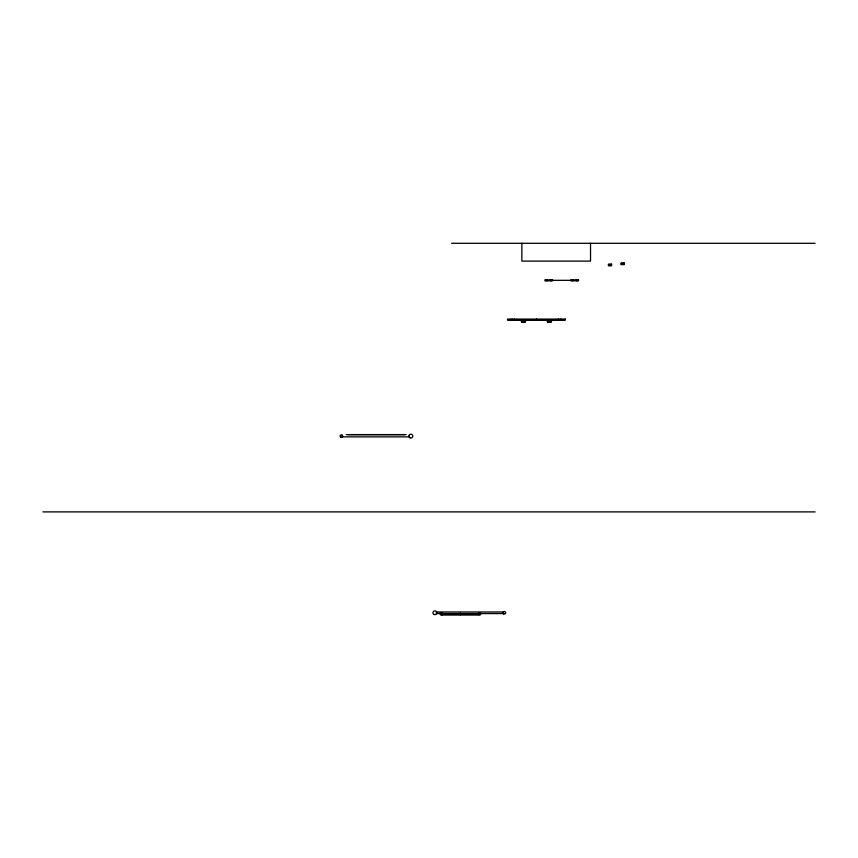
<?xml version="1.0" encoding="UTF-8"?>
<svg xmlns="http://www.w3.org/2000/svg" width="858" height="858" viewBox="0 0 858 858"><rect width="100%" height="100%" fill="white"/><g stroke="black" fill="none" stroke-linecap="round" stroke-linejoin="round"><path stroke-width="1.29" d="M525.021 322.082L526.286 319.712L525.021 321.761L521.857 321.761L520.591 319.712L521.857 322.082L525.021 322.082L525.021 320.184M547.822 320.184L547.822 322.082L546.557 319.712L547.822 322.082L550.997 322.082L552.262 319.712L550.997 321.761L547.822 321.761M451.63 243.297L815.1 243.297M551.597 280.33L571.857 280.33M520.591 320.023L519.637 319.712M526.286 320.023L527.241 320.023M546.557 320.023L545.613 319.712M552.262 320.023L553.206 319.712M346.203 434.62L406.242 434.62M42.9 511.894L815.1 511.894M590.529 243.297L590.529 261.1L521.857 261.1L521.857 243.297M577.563 279.858L577.563 280.802M576.297 279.858L576.297 280.802M573.133 279.858L573.133 280.802M571.857 279.858L571.857 280.802M563.738 320.184L509.116 320.184M560.821 319.069L560.821 320.184M558.451 319.069L558.451 320.184M551.597 279.858L551.597 280.802M550.997 320.184L550.997 322.082M550.332 279.858L550.332 280.802M547.157 279.858L547.157 280.802M545.892 279.858L545.892 280.802M536.422 319.069L536.422 320.184M521.857 320.184L521.857 322.082M514.403 319.069L514.403 320.184M512.033 319.069L512.033 320.184M480.577 612.805L480.577 614.703L440.293 614.703L440.293 612.805M480.019 614.703L440.862 614.703M478.903 612.805L478.882 614.703M460.435 612.805L460.435 614.703M409.309 435.296L409.309 436.883L342.331 436.883L342.331 435.296M404.686 434.62L347.758 434.62M624.238 263.052L621.074 263.052L621.074 264.639L624.238 264.639L624.238 263.052M623.916 263.374L621.385 263.374L621.385 264.328L623.916 264.328L623.916 263.374M611.561 264.178L608.397 264.178L608.397 265.766L611.561 265.766L611.561 264.178M611.25 264.5L608.708 264.5L608.708 265.444L611.25 265.444L611.25 264.5M552.541 279.858L544.948 279.858L544.948 280.802L552.541 280.802L552.541 279.858M578.506 279.858L570.913 279.858L570.913 280.802L578.506 280.802L578.506 279.858M565.325 319.069L507.528 319.079L507.528 320.184L565.325 320.184L565.315 319.069M524.71 320.495L522.179 320.495L522.179 321.45L524.71 321.45L524.71 320.495M550.675 320.495L548.144 320.495L548.144 321.45L550.675 321.45L550.675 320.495M503.431 611.99L436.454 611.99L436.454 613.577L503.431 613.577L503.431 611.99M441.999 614.703L441.999 612.805L441.977 614.703M433.912 614.425A1.898 1.898 0 0 0 436.765 612.784A1.898 1.898 0 0 0 433.912 611.132A1.898 1.898 0 0 0 433.912 614.425M503.743 613.878A1.266 1.266 0 0 0 505.641 612.784A1.266 1.266 0 0 0 503.743 611.679A1.266 1.266 0 0 0 503.743 613.878M409.942 437.741A1.898 1.898 0 0 0 412.795 436.089A1.898 1.898 0 0 0 409.942 434.448A1.898 1.898 0 0 0 409.942 437.741M340.755 437.183A1.266 1.266 0 0 0 342.653 436.089A1.266 1.266 0 0 0 340.755 434.995A1.266 1.266 0 0 0 340.755 437.183"/></g></svg>
